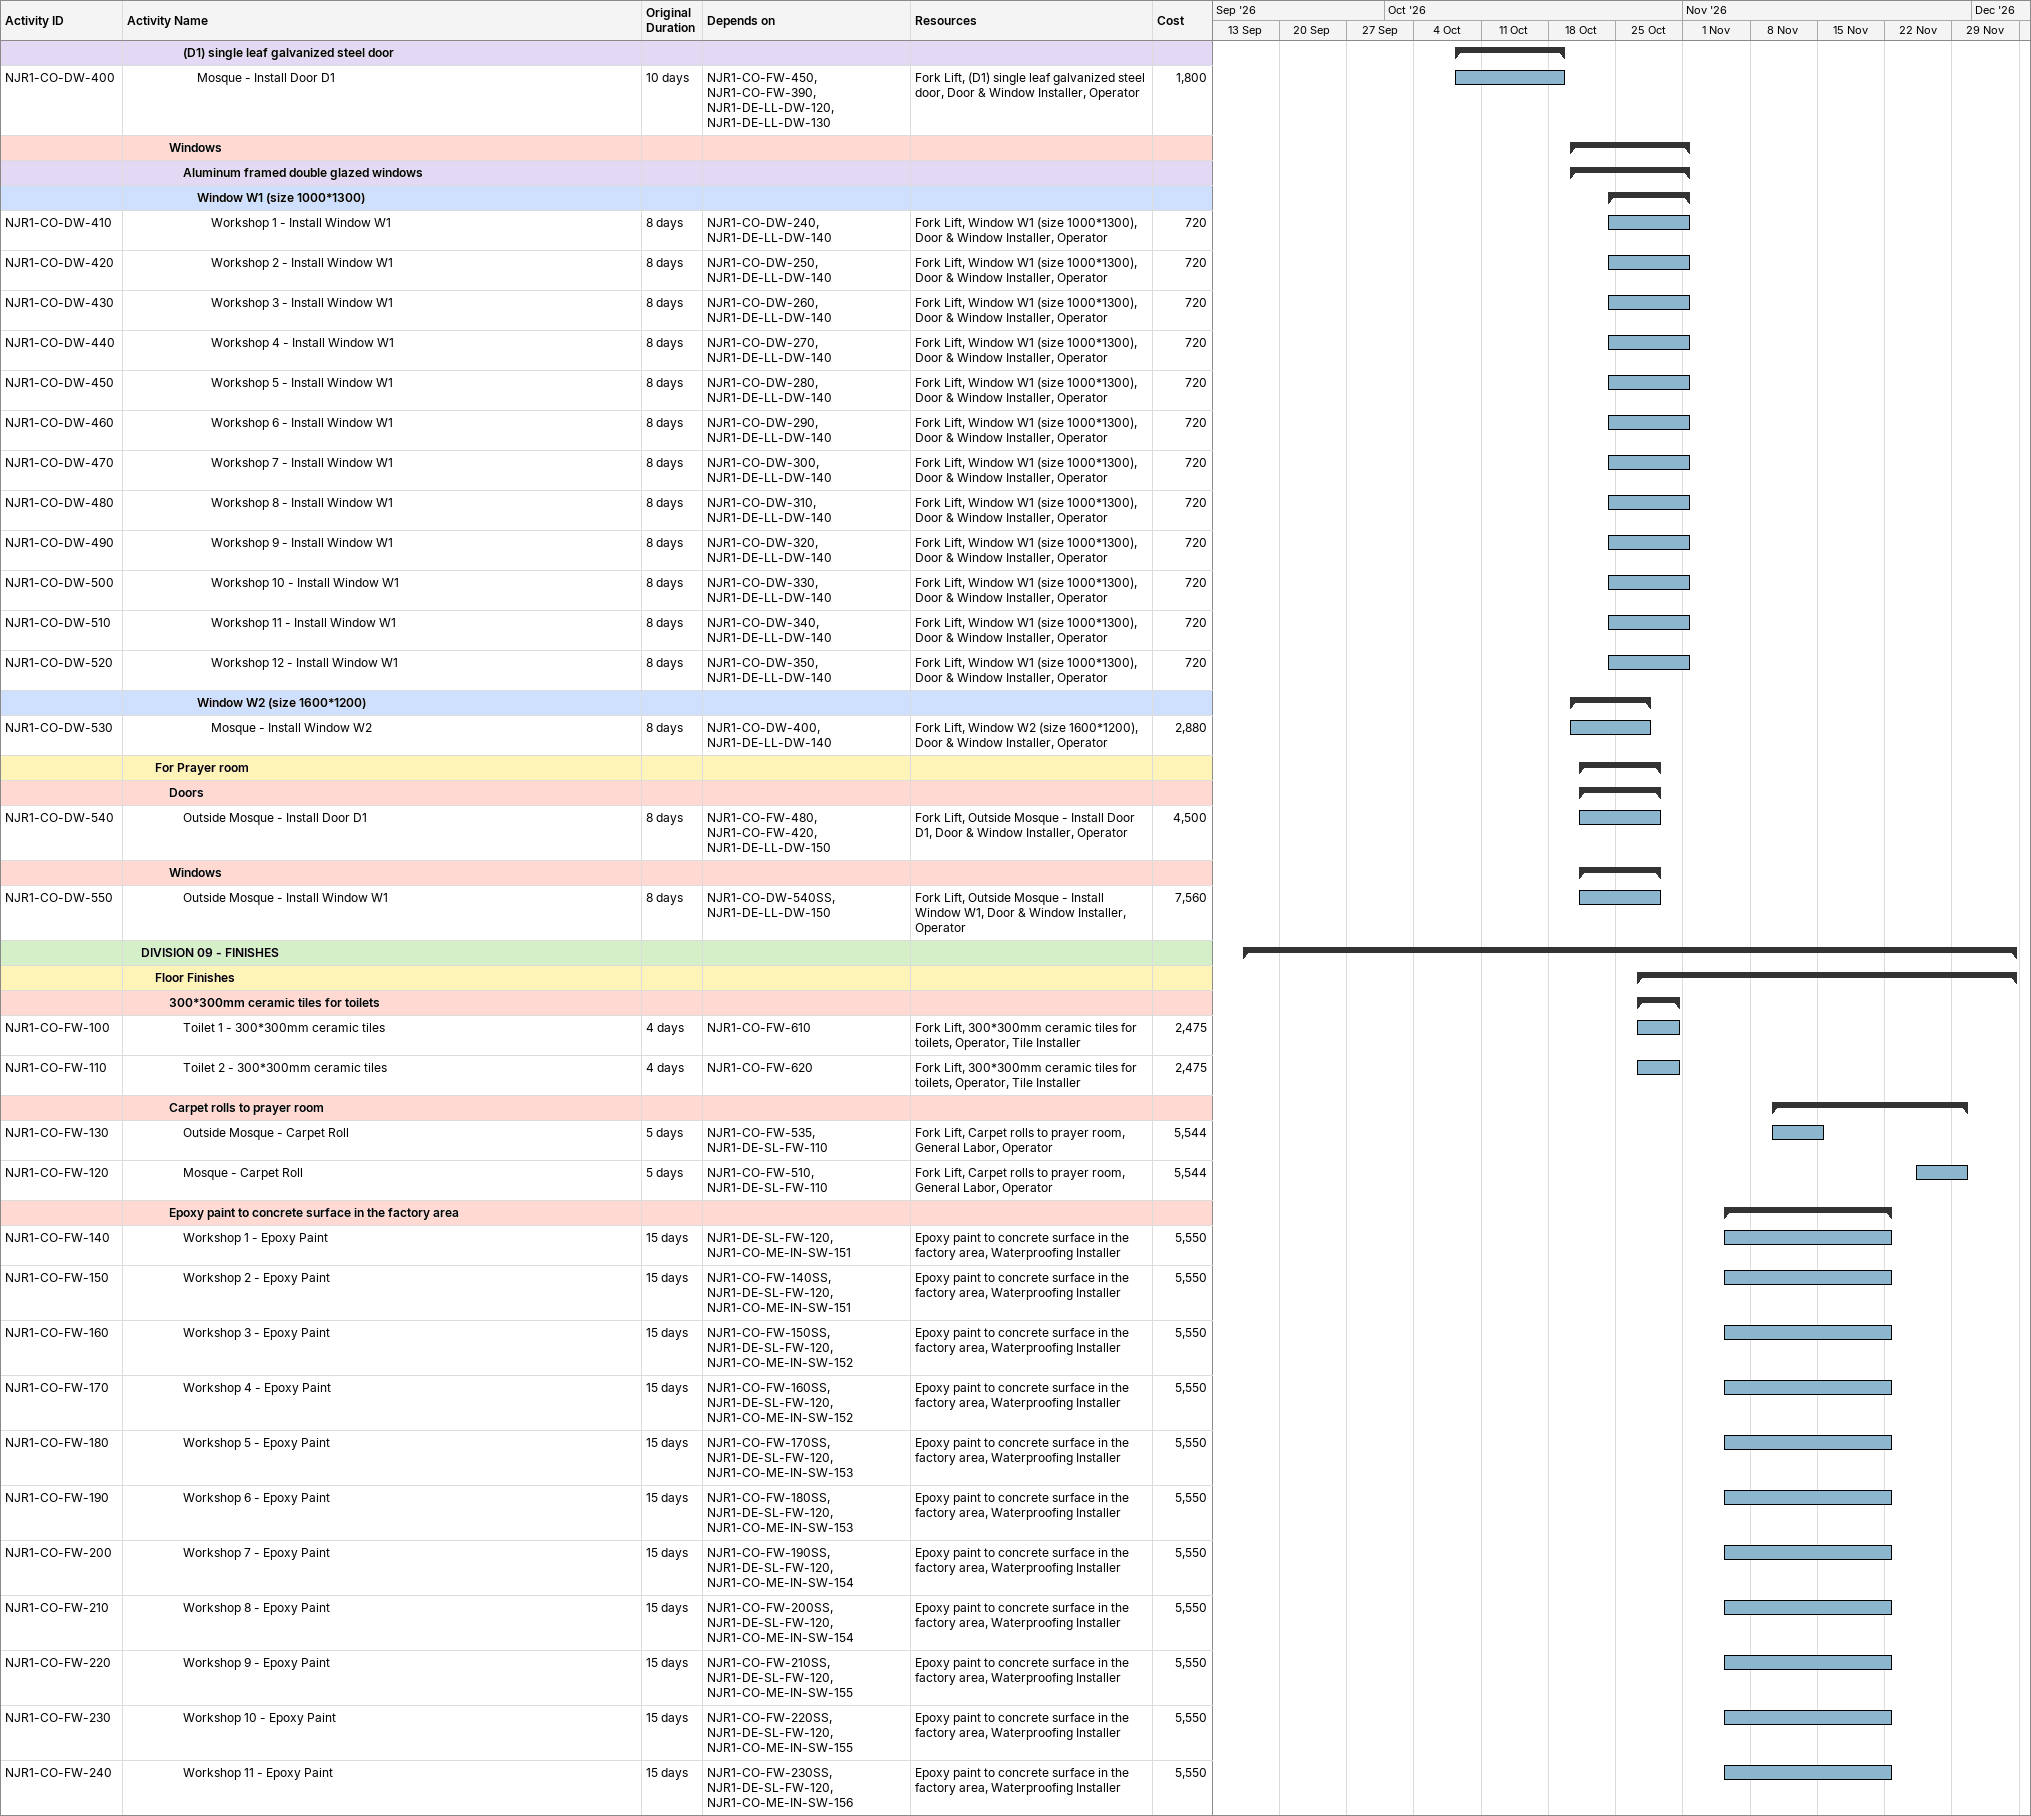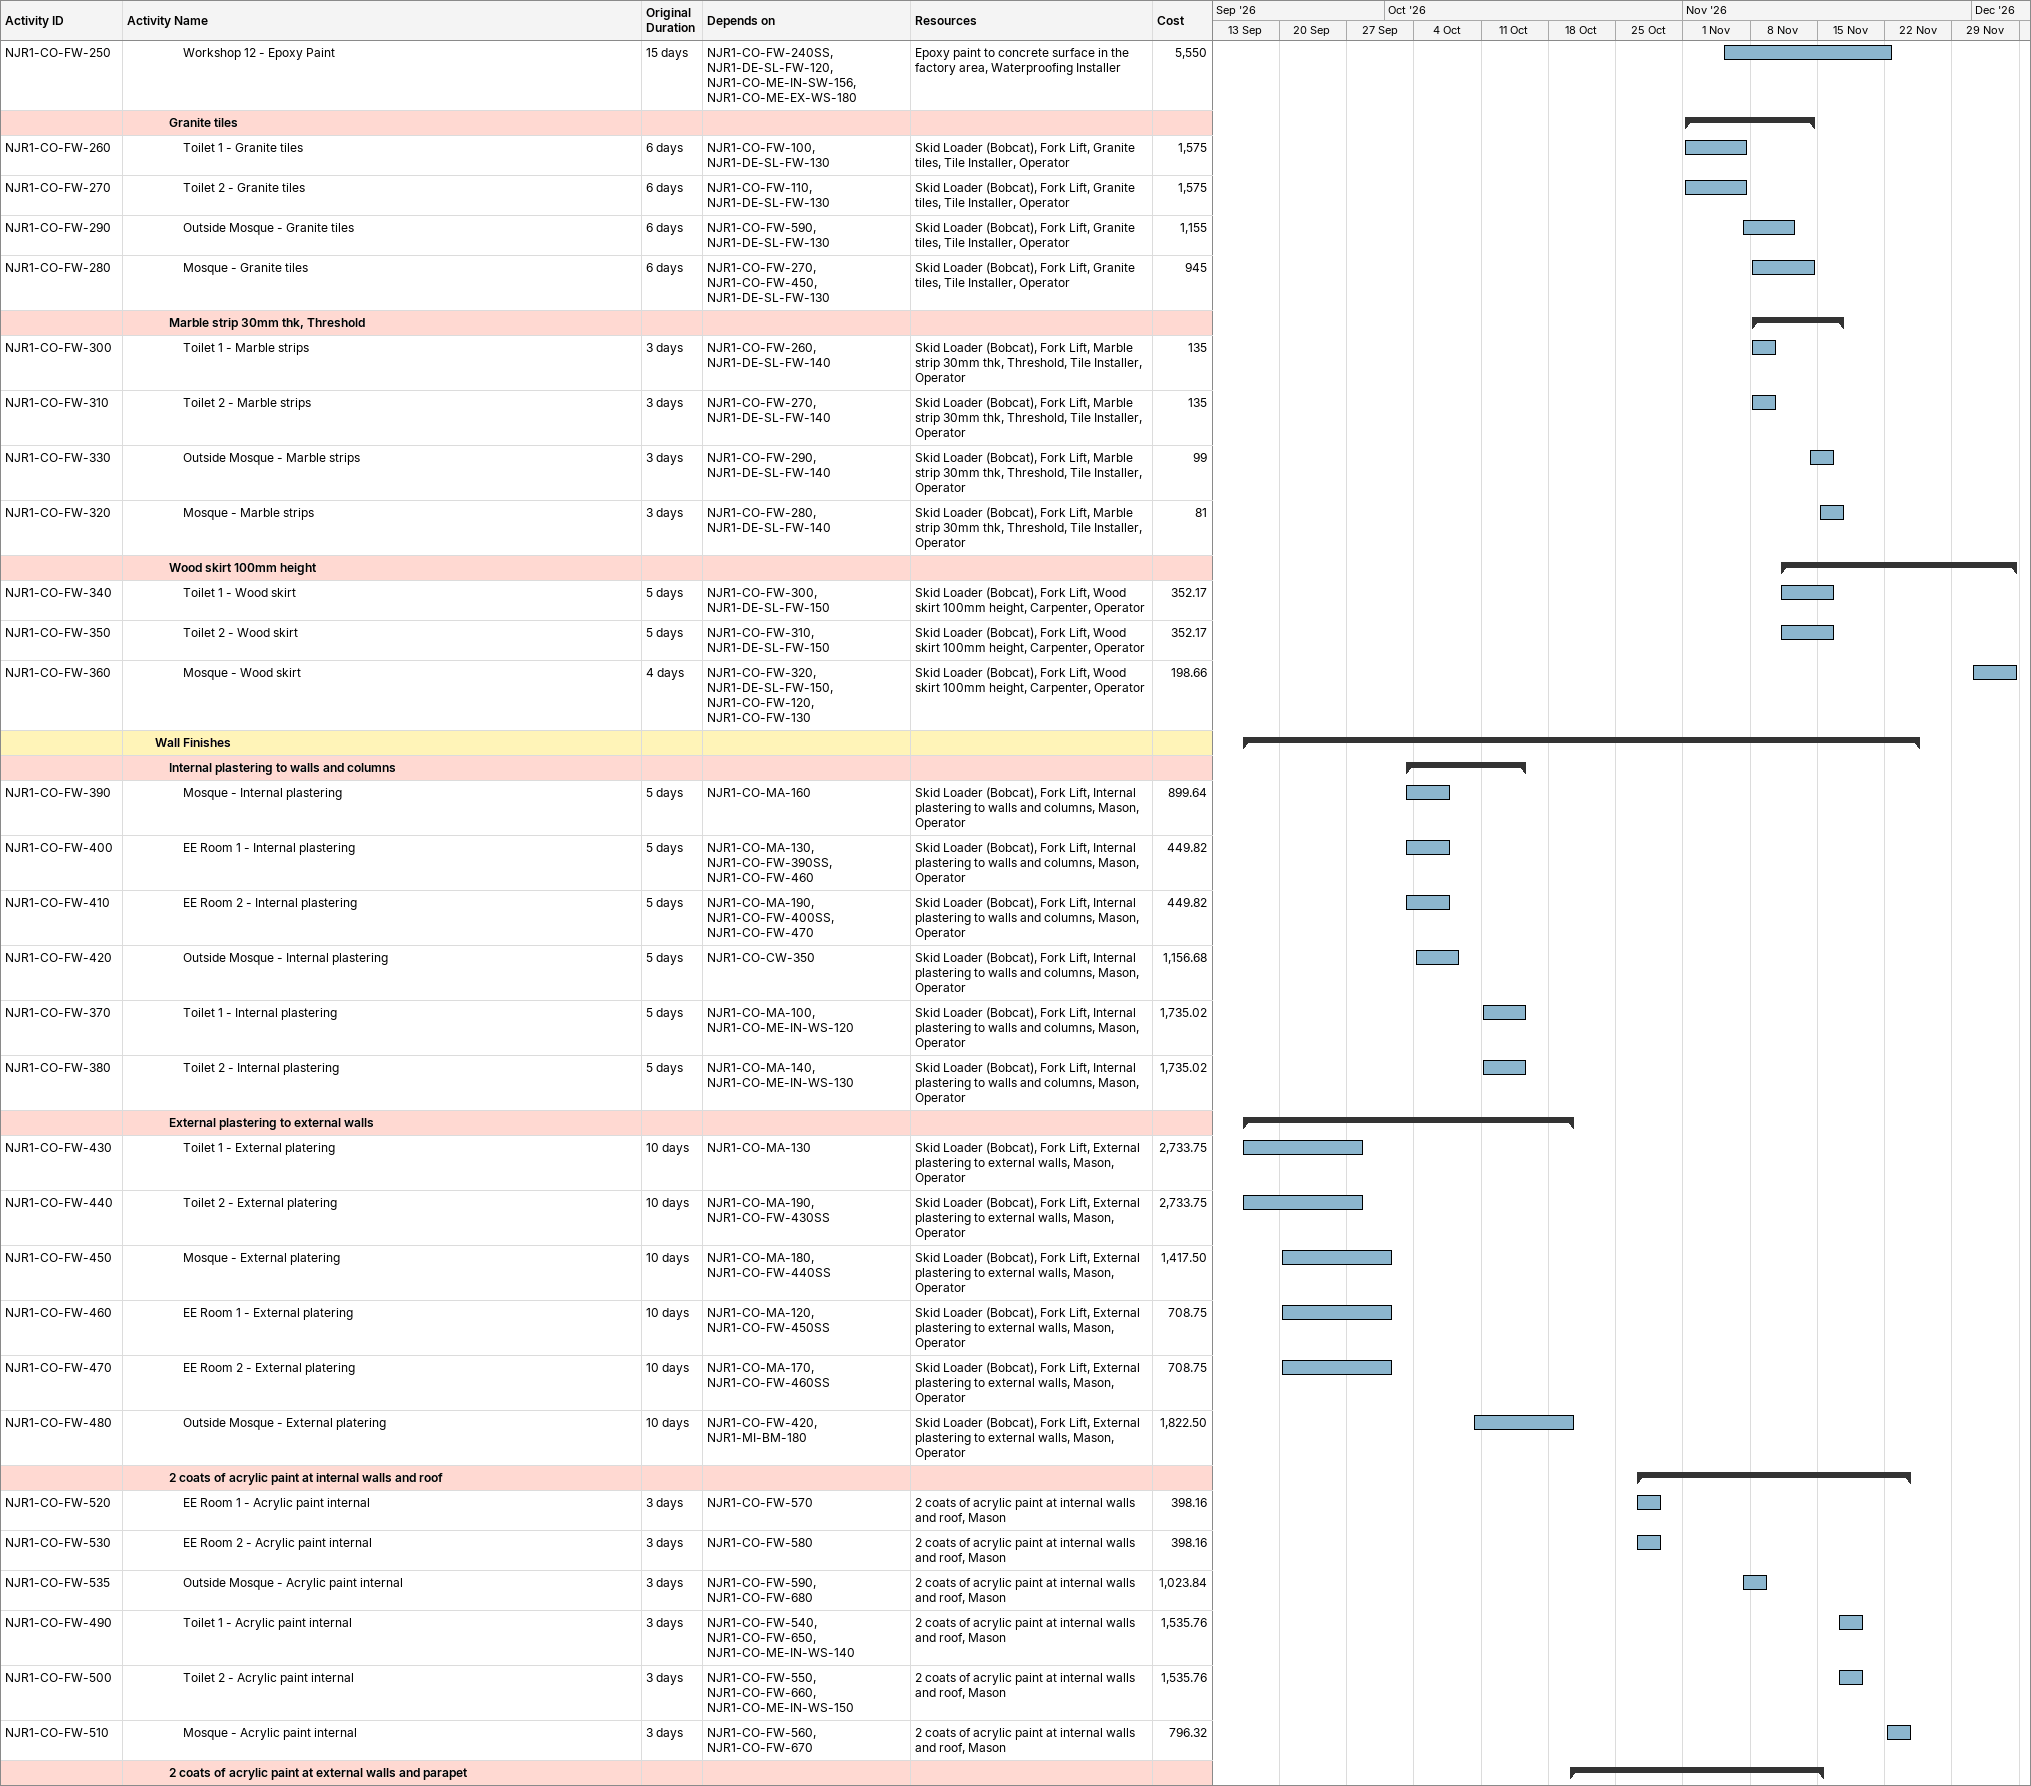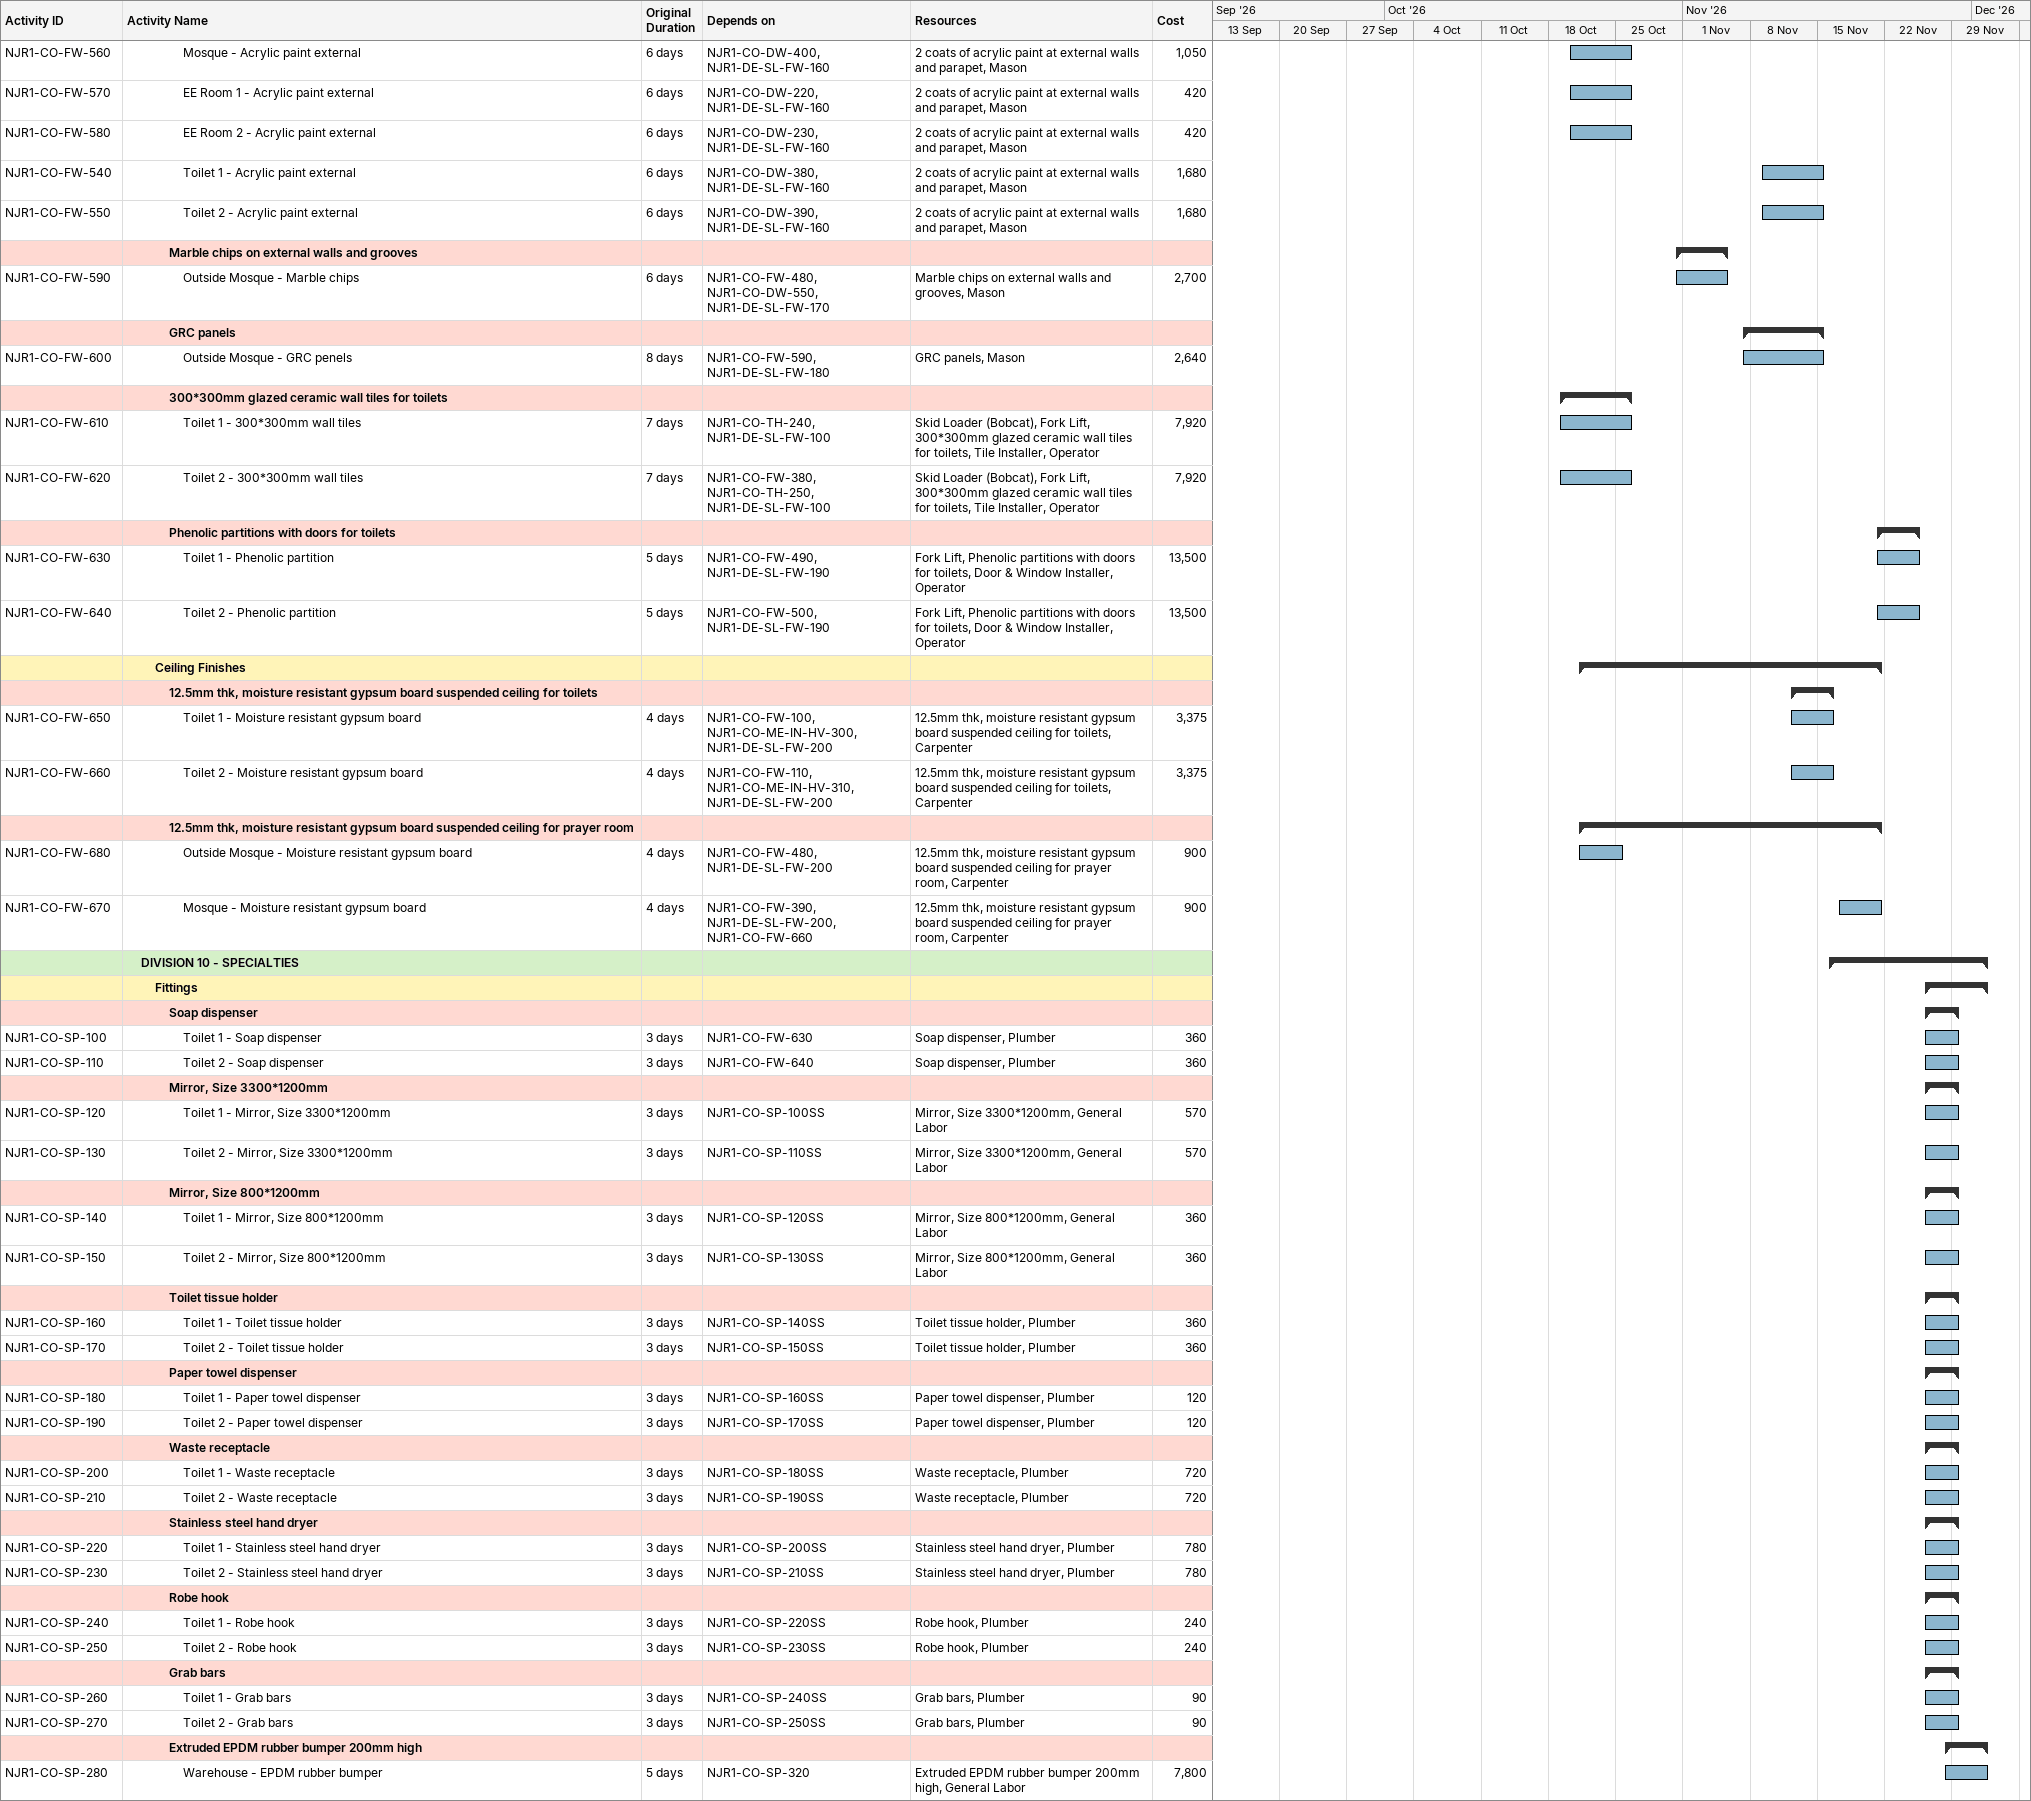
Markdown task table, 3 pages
| ID | Level | Task | Original duration | Start | Finish | Predecessors | Resources | Cost |
|---|---|---|---|---|---|---|---|---|
|  | 5 | **(D1) single leaf galvanized steel door** |  | 2026-10-08 | 2026-10-19 |  |  |  |
| NJR1-CO-DW-400 | 6 | Mosque - Install Door D1 | 10d | 2026-10-08 | 2026-10-19 | NJR1-CO-FW-450, NJR1-CO-FW-390, NJR1-DE-LL-DW-120, NJR1-DE-LL-DW-130 | Fork Lift, (D1) single leaf galvanized steel door, Door & Window Installer, Operator | 1800 |
|  | 4 | **Windows** |  | 2026-10-20 | 2026-11-01 |  |  |  |
|  | 5 | **Aluminum framed double glazed windows** |  | 2026-10-20 | 2026-11-01 |  |  |  |
|  | 6 | **Window W1 (size 1000*1300)** |  | 2026-10-24 | 2026-11-01 |  |  |  |
| NJR1-CO-DW-410 | 7 | Workshop 1 - Install Window W1 | 8d | 2026-10-24 | 2026-11-01 | NJR1-CO-DW-240, NJR1-DE-LL-DW-140 | Fork Lift, Window W1 (size 1000*1300), Door & Window Installer, Operator | 720 |
| NJR1-CO-DW-420 | 7 | Workshop 2 - Install Window W1 | 8d | 2026-10-24 | 2026-11-01 | NJR1-CO-DW-250, NJR1-DE-LL-DW-140 | Fork Lift, Window W1 (size 1000*1300), Door & Window Installer, Operator | 720 |
| NJR1-CO-DW-430 | 7 | Workshop 3 - Install Window W1 | 8d | 2026-10-24 | 2026-11-01 | NJR1-CO-DW-260, NJR1-DE-LL-DW-140 | Fork Lift, Window W1 (size 1000*1300), Door & Window Installer, Operator | 720 |
| NJR1-CO-DW-440 | 7 | Workshop 4 - Install Window W1 | 8d | 2026-10-24 | 2026-11-01 | NJR1-CO-DW-270, NJR1-DE-LL-DW-140 | Fork Lift, Window W1 (size 1000*1300), Door & Window Installer, Operator | 720 |
| NJR1-CO-DW-450 | 7 | Workshop 5 - Install Window W1 | 8d | 2026-10-24 | 2026-11-01 | NJR1-CO-DW-280, NJR1-DE-LL-DW-140 | Fork Lift, Window W1 (size 1000*1300), Door & Window Installer, Operator | 720 |
| NJR1-CO-DW-460 | 7 | Workshop 6 - Install Window W1 | 8d | 2026-10-24 | 2026-11-01 | NJR1-CO-DW-290, NJR1-DE-LL-DW-140 | Fork Lift, Window W1 (size 1000*1300), Door & Window Installer, Operator | 720 |
| NJR1-CO-DW-470 | 7 | Workshop 7 - Install Window W1 | 8d | 2026-10-24 | 2026-11-01 | NJR1-CO-DW-300, NJR1-DE-LL-DW-140 | Fork Lift, Window W1 (size 1000*1300), Door & Window Installer, Operator | 720 |
| NJR1-CO-DW-480 | 7 | Workshop 8 - Install Window W1 | 8d | 2026-10-24 | 2026-11-01 | NJR1-CO-DW-310, NJR1-DE-LL-DW-140 | Fork Lift, Window W1 (size 1000*1300), Door & Window Installer, Operator | 720 |
| NJR1-CO-DW-490 | 7 | Workshop 9 - Install Window W1 | 8d | 2026-10-24 | 2026-11-01 | NJR1-CO-DW-320, NJR1-DE-LL-DW-140 | Fork Lift, Window W1 (size 1000*1300), Door & Window Installer, Operator | 720 |
| NJR1-CO-DW-500 | 7 | Workshop 10 - Install Window W1 | 8d | 2026-10-24 | 2026-11-01 | NJR1-CO-DW-330, NJR1-DE-LL-DW-140 | Fork Lift, Window W1 (size 1000*1300), Door & Window Installer, Operator | 720 |
| NJR1-CO-DW-510 | 7 | Workshop 11 - Install Window W1 | 8d | 2026-10-24 | 2026-11-01 | NJR1-CO-DW-340, NJR1-DE-LL-DW-140 | Fork Lift, Window W1 (size 1000*1300), Door & Window Installer, Operator | 720 |
| NJR1-CO-DW-520 | 7 | Workshop 12 - Install Window W1 | 8d | 2026-10-24 | 2026-11-01 | NJR1-CO-DW-350, NJR1-DE-LL-DW-140 | Fork Lift, Window W1 (size 1000*1300), Door & Window Installer, Operator | 720 |
|  | 6 | **Window W2 (size 1600*1200)** |  | 2026-10-20 | 2026-10-28 |  |  |  |
| NJR1-CO-DW-530 | 7 | Mosque - Install Window W2 | 8d | 2026-10-20 | 2026-10-28 | NJR1-CO-DW-400, NJR1-DE-LL-DW-140 | Fork Lift, Window W2 (size 1600*1200), Door & Window Installer, Operator | 2880 |
|  | 3 | **For Prayer room** |  | 2026-10-21 | 2026-10-29 |  |  |  |
|  | 4 | **Doors** |  | 2026-10-21 | 2026-10-29 |  |  |  |
| NJR1-CO-DW-540 | 5 | Outside Mosque - Install Door D1 | 8d | 2026-10-21 | 2026-10-29 | NJR1-CO-FW-480, NJR1-CO-FW-420, NJR1-DE-LL-DW-150 | Fork Lift, Outside Mosque - Install Door D1, Door & Window Installer, Operator | 4500 |
|  | 4 | **Windows** |  | 2026-10-21 | 2026-10-29 |  |  |  |
| NJR1-CO-DW-550 | 5 | Outside Mosque - Install Window W1 | 8d | 2026-10-21 | 2026-10-29 | NJR1-CO-DW-540SS, NJR1-DE-LL-DW-150 | Fork Lift, Outside Mosque - Install Window W1, Door & Window Installer, Operator | 7560 |
|  | 2 | **DIVISION 09 - FINISHES** |  | 2026-09-16 | 2026-12-05 |  |  |  |
|  | 3 | **Floor Finishes** |  | 2026-10-27 | 2026-12-05 |  |  |  |
|  | 4 | **300*300mm ceramic tiles for toilets** |  | 2026-10-27 | 2026-10-31 |  |  |  |
| NJR1-CO-FW-100 | 5 | Toilet 1 - 300*300mm ceramic tiles | 4d | 2026-10-27 | 2026-10-31 | NJR1-CO-FW-610 | Fork Lift, 300*300mm ceramic tiles for toilets, Operator, Tile Installer | 2475 |
| NJR1-CO-FW-110 | 5 | Toilet 2 - 300*300mm ceramic tiles | 4d | 2026-10-27 | 2026-10-31 | NJR1-CO-FW-620 | Fork Lift, 300*300mm ceramic tiles for toilets, Operator, Tile Installer | 2475 |
|  | 4 | **Carpet rolls to prayer room** |  | 2026-11-10 | 2026-11-30 |  |  |  |
| NJR1-CO-FW-130 | 5 | Outside Mosque - Carpet Roll | 5d | 2026-11-10 | 2026-11-15 | NJR1-CO-FW-535, NJR1-DE-SL-FW-110 | Fork Lift, Carpet rolls to prayer room, General Labor, Operator | 5544 |
| NJR1-CO-FW-120 | 5 | Mosque - Carpet Roll | 5d | 2026-11-25 | 2026-11-30 | NJR1-CO-FW-510, NJR1-DE-SL-FW-110 | Fork Lift, Carpet rolls to prayer room, General Labor, Operator | 5544 |
|  | 4 | **Epoxy paint to concrete surface in the factory area** |  | 2026-11-05 | 2026-11-22 |  |  |  |
| NJR1-CO-FW-140 | 5 | Workshop 1 - Epoxy Paint | 15d | 2026-11-05 | 2026-11-22 | NJR1-DE-SL-FW-120, NJR1-CO-ME-IN-SW-151 | Epoxy paint to concrete surface in the factory area, Waterproofing Installer | 5550 |
| NJR1-CO-FW-150 | 5 | Workshop 2 - Epoxy Paint | 15d | 2026-11-05 | 2026-11-22 | NJR1-CO-FW-140SS, NJR1-DE-SL-FW-120, NJR1-CO-ME-IN-SW-151 | Epoxy paint to concrete surface in the factory area, Waterproofing Installer | 5550 |
| NJR1-CO-FW-160 | 5 | Workshop 3 - Epoxy Paint | 15d | 2026-11-05 | 2026-11-22 | NJR1-CO-FW-150SS, NJR1-DE-SL-FW-120, NJR1-CO-ME-IN-SW-152 | Epoxy paint to concrete surface in the factory area, Waterproofing Installer | 5550 |
| NJR1-CO-FW-170 | 5 | Workshop 4 - Epoxy Paint | 15d | 2026-11-05 | 2026-11-22 | NJR1-CO-FW-160SS, NJR1-DE-SL-FW-120, NJR1-CO-ME-IN-SW-152 | Epoxy paint to concrete surface in the factory area, Waterproofing Installer | 5550 |
| NJR1-CO-FW-180 | 5 | Workshop 5 - Epoxy Paint | 15d | 2026-11-05 | 2026-11-22 | NJR1-CO-FW-170SS, NJR1-DE-SL-FW-120, NJR1-CO-ME-IN-SW-153 | Epoxy paint to concrete surface in the factory area, Waterproofing Installer | 5550 |
| NJR1-CO-FW-190 | 5 | Workshop 6 - Epoxy Paint | 15d | 2026-11-05 | 2026-11-22 | NJR1-CO-FW-180SS, NJR1-DE-SL-FW-120, NJR1-CO-ME-IN-SW-153 | Epoxy paint to concrete surface in the factory area, Waterproofing Installer | 5550 |
| NJR1-CO-FW-200 | 5 | Workshop 7 - Epoxy Paint | 15d | 2026-11-05 | 2026-11-22 | NJR1-CO-FW-190SS, NJR1-DE-SL-FW-120, NJR1-CO-ME-IN-SW-154 | Epoxy paint to concrete surface in the factory area, Waterproofing Installer | 5550 |
| NJR1-CO-FW-210 | 5 | Workshop 8 - Epoxy Paint | 15d | 2026-11-05 | 2026-11-22 | NJR1-CO-FW-200SS, NJR1-DE-SL-FW-120, NJR1-CO-ME-IN-SW-154 | Epoxy paint to concrete surface in the factory area, Waterproofing Installer | 5550 |
| NJR1-CO-FW-220 | 5 | Workshop 9 - Epoxy Paint | 15d | 2026-11-05 | 2026-11-22 | NJR1-CO-FW-210SS, NJR1-DE-SL-FW-120, NJR1-CO-ME-IN-SW-155 | Epoxy paint to concrete surface in the factory area, Waterproofing Installer | 5550 |
| NJR1-CO-FW-230 | 5 | Workshop 10 - Epoxy Paint | 15d | 2026-11-05 | 2026-11-22 | NJR1-CO-FW-220SS, NJR1-DE-SL-FW-120, NJR1-CO-ME-IN-SW-155 | Epoxy paint to concrete surface in the factory area, Waterproofing Installer | 5550 |
| NJR1-CO-FW-240 | 5 | Workshop 11 - Epoxy Paint | 15d | 2026-11-05 | 2026-11-22 | NJR1-CO-FW-230SS, NJR1-DE-SL-FW-120, NJR1-CO-ME-IN-SW-156 | Epoxy paint to concrete surface in the factory area, Waterproofing Installer | 5550 |
| NJR1-CO-FW-250 | 5 | Workshop 12 - Epoxy Paint | 15d | 2026-11-05 | 2026-11-22 | NJR1-CO-FW-240SS, NJR1-DE-SL-FW-120, NJR1-CO-ME-IN-SW-156, NJR1-CO-ME-EX-WS-180 | Epoxy paint to concrete surface in the factory area, Waterproofing Installer | 5550 |
|  | 4 | **Granite tiles** |  | 2026-11-01 | 2026-11-14 |  |  |  |
| NJR1-CO-FW-260 | 5 | Toilet 1 - Granite tiles | 6d | 2026-11-01 | 2026-11-07 | NJR1-CO-FW-100, NJR1-DE-SL-FW-130 | Skid Loader (Bobcat), Fork Lift, Granite tiles, Tile Installer, Operator | 1575 |
| NJR1-CO-FW-270 | 5 | Toilet 2 - Granite tiles | 6d | 2026-11-01 | 2026-11-07 | NJR1-CO-FW-110, NJR1-DE-SL-FW-130 | Skid Loader (Bobcat), Fork Lift, Granite tiles, Tile Installer, Operator | 1575 |
| NJR1-CO-FW-290 | 5 | Outside Mosque - Granite tiles | 6d | 2026-11-07 | 2026-11-12 | NJR1-CO-FW-590, NJR1-DE-SL-FW-130 | Skid Loader (Bobcat), Fork Lift, Granite tiles, Tile Installer, Operator | 1155 |
| NJR1-CO-FW-280 | 5 | Mosque - Granite tiles | 6d | 2026-11-08 | 2026-11-14 | NJR1-CO-FW-270, NJR1-CO-FW-450, NJR1-DE-SL-FW-130 | Skid Loader (Bobcat), Fork Lift, Granite tiles, Tile Installer, Operator | 945 |
|  | 4 | **Marble strip 30mm thk, Threshold** |  | 2026-11-08 | 2026-11-17 |  |  |  |
| NJR1-CO-FW-300 | 5 | Toilet 1 - Marble strips | 3d | 2026-11-08 | 2026-11-10 | NJR1-CO-FW-260, NJR1-DE-SL-FW-140 | Skid Loader (Bobcat), Fork Lift, Marble strip 30mm thk, Threshold, Tile Installer, Operator | 135 |
| NJR1-CO-FW-310 | 5 | Toilet 2 - Marble strips | 3d | 2026-11-08 | 2026-11-10 | NJR1-CO-FW-270, NJR1-DE-SL-FW-140 | Skid Loader (Bobcat), Fork Lift, Marble strip 30mm thk, Threshold, Tile Installer, Operator | 135 |
| NJR1-CO-FW-330 | 5 | Outside Mosque - Marble strips | 3d | 2026-11-14 | 2026-11-16 | NJR1-CO-FW-290, NJR1-DE-SL-FW-140 | Skid Loader (Bobcat), Fork Lift, Marble strip 30mm thk, Threshold, Tile Installer, Operator | 99 |
| NJR1-CO-FW-320 | 5 | Mosque - Marble strips | 3d | 2026-11-15 | 2026-11-17 | NJR1-CO-FW-280, NJR1-DE-SL-FW-140 | Skid Loader (Bobcat), Fork Lift, Marble strip 30mm thk, Threshold, Tile Installer, Operator | 81 |
|  | 4 | **Wood skirt 100mm height** |  | 2026-11-11 | 2026-12-05 |  |  |  |
| NJR1-CO-FW-340 | 5 | Toilet 1 - Wood skirt | 5d | 2026-11-11 | 2026-11-16 | NJR1-CO-FW-300, NJR1-DE-SL-FW-150 | Skid Loader (Bobcat), Fork Lift, Wood skirt 100mm height, Carpenter, Operator | 352.17 |
| NJR1-CO-FW-350 | 5 | Toilet 2 - Wood skirt | 5d | 2026-11-11 | 2026-11-16 | NJR1-CO-FW-310, NJR1-DE-SL-FW-150 | Skid Loader (Bobcat), Fork Lift, Wood skirt 100mm height, Carpenter, Operator | 352.17 |
| NJR1-CO-FW-360 | 5 | Mosque - Wood skirt | 4d | 2026-12-01 | 2026-12-05 | NJR1-CO-FW-320, NJR1-DE-SL-FW-150, NJR1-CO-FW-120, NJR1-CO-FW-130 | Skid Loader (Bobcat), Fork Lift, Wood skirt 100mm height, Carpenter, Operator | 198.66 |
|  | 3 | **Wall Finishes** |  | 2026-09-16 | 2026-11-25 |  |  |  |
|  | 4 | **Internal plastering to walls and columns** |  | 2026-10-03 | 2026-10-15 |  |  |  |
| NJR1-CO-FW-390 | 5 | Mosque - Internal plastering | 5d | 2026-10-03 | 2026-10-07 | NJR1-CO-MA-160 | Skid Loader (Bobcat), Fork Lift, Internal plastering to walls and columns, Mason, Operator | 899.64 |
| NJR1-CO-FW-400 | 5 | EE Room 1 - Internal plastering | 5d | 2026-10-03 | 2026-10-07 | NJR1-CO-MA-130, NJR1-CO-FW-390SS, NJR1-CO-FW-460 | Skid Loader (Bobcat), Fork Lift, Internal plastering to walls and columns, Mason, Operator | 449.82 |
| NJR1-CO-FW-410 | 5 | EE Room 2 - Internal plastering | 5d | 2026-10-03 | 2026-10-07 | NJR1-CO-MA-190, NJR1-CO-FW-400SS, NJR1-CO-FW-470 | Skid Loader (Bobcat), Fork Lift, Internal plastering to walls and columns, Mason, Operator | 449.82 |
| NJR1-CO-FW-420 | 5 | Outside Mosque - Internal plastering | 5d | 2026-10-04 | 2026-10-08 | NJR1-CO-CW-350 | Skid Loader (Bobcat), Fork Lift, Internal plastering to walls and columns, Mason, Operator | 1156.68 |
| NJR1-CO-FW-370 | 5 | Toilet 1 - Internal plastering | 5d | 2026-10-11 | 2026-10-15 | NJR1-CO-MA-100, NJR1-CO-ME-IN-WS-120 | Skid Loader (Bobcat), Fork Lift, Internal plastering to walls and columns, Mason, Operator | 1735.02 |
| NJR1-CO-FW-380 | 5 | Toilet 2 - Internal plastering | 5d | 2026-10-11 | 2026-10-15 | NJR1-CO-MA-140, NJR1-CO-ME-IN-WS-130 | Skid Loader (Bobcat), Fork Lift, Internal plastering to walls and columns, Mason, Operator | 1735.02 |
|  | 4 | **External plastering to external walls** |  | 2026-09-16 | 2026-10-20 |  |  |  |
| NJR1-CO-FW-430 | 5 | Toilet 1 - External platering | 10d | 2026-09-16 | 2026-09-28 | NJR1-CO-MA-130 | Skid Loader (Bobcat), Fork Lift, External plastering to external walls, Mason, Operator | 2733.75 |
| NJR1-CO-FW-440 | 5 | Toilet 2 - External platering | 10d | 2026-09-16 | 2026-09-28 | NJR1-CO-MA-190, NJR1-CO-FW-430SS | Skid Loader (Bobcat), Fork Lift, External plastering to external walls, Mason, Operator | 2733.75 |
| NJR1-CO-FW-450 | 5 | Mosque - External platering | 10d | 2026-09-20 | 2026-10-01 | NJR1-CO-MA-180, NJR1-CO-FW-440SS | Skid Loader (Bobcat), Fork Lift, External plastering to external walls, Mason, Operator | 1417.50 |
| NJR1-CO-FW-460 | 5 | EE Room 1 - External platering | 10d | 2026-09-20 | 2026-10-01 | NJR1-CO-MA-120, NJR1-CO-FW-450SS | Skid Loader (Bobcat), Fork Lift, External plastering to external walls, Mason, Operator | 708.75 |
| NJR1-CO-FW-470 | 5 | EE Room 2 - External platering | 10d | 2026-09-20 | 2026-10-01 | NJR1-CO-MA-170, NJR1-CO-FW-460SS | Skid Loader (Bobcat), Fork Lift, External plastering to external walls, Mason, Operator | 708.75 |
| NJR1-CO-FW-480 | 5 | Outside Mosque - External platering | 10d | 2026-10-10 | 2026-10-20 | NJR1-CO-FW-420, NJR1-MI-BM-180 | Skid Loader (Bobcat), Fork Lift, External plastering to external walls, Mason, Operator | 1822.50 |
|  | 4 | **2 coats of acrylic paint at internal walls and roof** |  | 2026-10-27 | 2026-11-24 |  |  |  |
| NJR1-CO-FW-520 | 5 | EE Room 1 - Acrylic paint internal | 3d | 2026-10-27 | 2026-10-29 | NJR1-CO-FW-570 | 2 coats of acrylic paint at internal walls and roof, Mason | 398.16 |
| NJR1-CO-FW-530 | 5 | EE Room 2 - Acrylic paint internal | 3d | 2026-10-27 | 2026-10-29 | NJR1-CO-FW-580 | 2 coats of acrylic paint at internal walls and roof, Mason | 398.16 |
| NJR1-CO-FW-535 | 5 | Outside Mosque - Acrylic paint internal | 3d | 2026-11-07 | 2026-11-09 | NJR1-CO-FW-590, NJR1-CO-FW-680 | 2 coats of acrylic paint at internal walls and roof, Mason | 1023.84 |
| NJR1-CO-FW-490 | 5 | Toilet 1 - Acrylic paint internal | 3d | 2026-11-17 | 2026-11-19 | NJR1-CO-FW-540, NJR1-CO-FW-650, NJR1-CO-ME-IN-WS-140 | 2 coats of acrylic paint at internal walls and roof, Mason | 1535.76 |
| NJR1-CO-FW-500 | 5 | Toilet 2 - Acrylic paint internal | 3d | 2026-11-17 | 2026-11-19 | NJR1-CO-FW-550, NJR1-CO-FW-660, NJR1-CO-ME-IN-WS-150 | 2 coats of acrylic paint at internal walls and roof, Mason | 1535.76 |
| NJR1-CO-FW-510 | 5 | Mosque - Acrylic paint internal | 3d | 2026-11-22 | 2026-11-24 | NJR1-CO-FW-560, NJR1-CO-FW-670 | 2 coats of acrylic paint at internal walls and roof, Mason | 796.32 |
|  | 4 | **2 coats of acrylic paint at external walls and parapet** |  | 2026-10-20 | 2026-11-15 |  |  |  |
| NJR1-CO-FW-560 | 5 | Mosque - Acrylic paint external | 6d | 2026-10-20 | 2026-10-26 | NJR1-CO-DW-400, NJR1-DE-SL-FW-160 | 2 coats of acrylic paint at external walls and parapet, Mason | 1050 |
| NJR1-CO-FW-570 | 5 | EE Room 1 - Acrylic paint external | 6d | 2026-10-20 | 2026-10-26 | NJR1-CO-DW-220, NJR1-DE-SL-FW-160 | 2 coats of acrylic paint at external walls and parapet, Mason | 420 |
| NJR1-CO-FW-580 | 5 | EE Room 2 - Acrylic paint external | 6d | 2026-10-20 | 2026-10-26 | NJR1-CO-DW-230, NJR1-DE-SL-FW-160 | 2 coats of acrylic paint at external walls and parapet, Mason | 420 |
| NJR1-CO-FW-540 | 5 | Toilet 1 - Acrylic paint external | 6d | 2026-11-09 | 2026-11-15 | NJR1-CO-DW-380, NJR1-DE-SL-FW-160 | 2 coats of acrylic paint at external walls and parapet, Mason | 1680 |
| NJR1-CO-FW-550 | 5 | Toilet 2 - Acrylic paint external | 6d | 2026-11-09 | 2026-11-15 | NJR1-CO-DW-390, NJR1-DE-SL-FW-160 | 2 coats of acrylic paint at external walls and parapet, Mason | 1680 |
|  | 4 | **Marble chips on external walls and grooves** |  | 2026-10-31 | 2026-11-05 |  |  |  |
| NJR1-CO-FW-590 | 5 | Outside Mosque - Marble chips | 6d | 2026-10-31 | 2026-11-05 | NJR1-CO-FW-480, NJR1-CO-DW-550, NJR1-DE-SL-FW-170 | Marble chips on external walls and grooves, Mason | 2700 |
|  | 4 | **GRC panels** |  | 2026-11-07 | 2026-11-15 |  |  |  |
| NJR1-CO-FW-600 | 5 | Outside Mosque - GRC penels | 8d | 2026-11-07 | 2026-11-15 | NJR1-CO-FW-590, NJR1-DE-SL-FW-180 | GRC panels, Mason | 2640 |
|  | 4 | **300*300mm glazed ceramic wall tiles for toilets** |  | 2026-10-19 | 2026-10-26 |  |  |  |
| NJR1-CO-FW-610 | 5 | Toilet 1 - 300*300mm wall tiles | 7d | 2026-10-19 | 2026-10-26 | NJR1-CO-TH-240, NJR1-DE-SL-FW-100 | Skid Loader (Bobcat), Fork Lift, 300*300mm glazed ceramic wall tiles for toilets, Tile Installer, Operator | 7920 |
| NJR1-CO-FW-620 | 5 | Toilet 2 - 300*300mm wall tiles | 7d | 2026-10-19 | 2026-10-26 | NJR1-CO-FW-380, NJR1-CO-TH-250, NJR1-DE-SL-FW-100 | Skid Loader (Bobcat), Fork Lift, 300*300mm glazed ceramic wall tiles for toilets, Tile Installer, Operator | 7920 |
|  | 4 | **Phenolic partitions with doors for toilets** |  | 2026-11-21 | 2026-11-25 |  |  |  |
| NJR1-CO-FW-630 | 5 | Toilet 1 - Phenolic partition | 5d | 2026-11-21 | 2026-11-25 | NJR1-CO-FW-490, NJR1-DE-SL-FW-190 | Fork Lift, Phenolic partitions with doors for toilets, Door & Window Installer, Operator | 13500 |
| NJR1-CO-FW-640 | 5 | Toilet 2 - Phenolic partition | 5d | 2026-11-21 | 2026-11-25 | NJR1-CO-FW-500, NJR1-DE-SL-FW-190 | Fork Lift, Phenolic partitions with doors for toilets, Door & Window Installer, Operator | 13500 |
|  | 3 | **Ceiling Finishes** |  | 2026-10-21 | 2026-11-21 |  |  |  |
|  | 4 | **12.5mm thk, moisture resistant gypsum board suspended ceiling for toilets** |  | 2026-11-12 | 2026-11-16 |  |  |  |
| NJR1-CO-FW-650 | 5 | Toilet 1 - Moisture resistant gypsum board | 4d | 2026-11-12 | 2026-11-16 | NJR1-CO-FW-100, NJR1-CO-ME-IN-HV-300, NJR1-DE-SL-FW-200 | 12.5mm thk, moisture resistant gypsum board suspended ceiling for toilets, Carpenter | 3375 |
| NJR1-CO-FW-660 | 5 | Toilet 2 - Moisture resistant gypsum board | 4d | 2026-11-12 | 2026-11-16 | NJR1-CO-FW-110, NJR1-CO-ME-IN-HV-310, NJR1-DE-SL-FW-200 | 12.5mm thk, moisture resistant gypsum board suspended ceiling for toilets, Carpenter | 3375 |
|  | 4 | **12.5mm thk, moisture resistant gypsum board suspended ceiling for prayer room** |  | 2026-10-21 | 2026-11-21 |  |  |  |
| NJR1-CO-FW-680 | 5 | Outside Mosque - Moisture resistant gypsum board | 4d | 2026-10-21 | 2026-10-25 | NJR1-CO-FW-480, NJR1-DE-SL-FW-200 | 12.5mm thk, moisture resistant gypsum board suspended ceiling for prayer room, Carpenter | 900 |
| NJR1-CO-FW-670 | 5 | Mosque - Moisture resistant gypsum board | 4d | 2026-11-17 | 2026-11-21 | NJR1-CO-FW-390, NJR1-DE-SL-FW-200, NJR1-CO-FW-660 | 12.5mm thk, moisture resistant gypsum board suspended ceiling for prayer room, Carpenter | 900 |
|  | 2 | **DIVISION 10 - SPECIALTIES** |  | 2026-11-16 | 2026-12-02 |  |  |  |
|  | 3 | **Fittings** |  | 2026-11-26 | 2026-12-02 |  |  |  |
|  | 4 | **Soap dispenser** |  | 2026-11-26 | 2026-11-29 |  |  |  |
| NJR1-CO-SP-100 | 5 | Toilet 1 - Soap dispenser | 3d | 2026-11-26 | 2026-11-29 | NJR1-CO-FW-630 | Soap dispenser, Plumber | 360 |
| NJR1-CO-SP-110 | 5 | Toilet 2 - Soap dispenser | 3d | 2026-11-26 | 2026-11-29 | NJR1-CO-FW-640 | Soap dispenser, Plumber | 360 |
|  | 4 | **Mirror, Size 3300*1200mm** |  | 2026-11-26 | 2026-11-29 |  |  |  |
| NJR1-CO-SP-120 | 5 | Toilet 1 - Mirror, Size 3300*1200mm | 3d | 2026-11-26 | 2026-11-29 | NJR1-CO-SP-100SS | Mirror, Size 3300*1200mm, General Labor | 570 |
| NJR1-CO-SP-130 | 5 | Toilet 2 - Mirror, Size 3300*1200mm | 3d | 2026-11-26 | 2026-11-29 | NJR1-CO-SP-110SS | Mirror, Size 3300*1200mm, General Labor | 570 |
|  | 4 | **Mirror, Size 800*1200mm** |  | 2026-11-26 | 2026-11-29 |  |  |  |
| NJR1-CO-SP-140 | 5 | Toilet 1 - Mirror, Size 800*1200mm | 3d | 2026-11-26 | 2026-11-29 | NJR1-CO-SP-120SS | Mirror, Size 800*1200mm, General Labor | 360 |
| NJR1-CO-SP-150 | 5 | Toilet 2 - Mirror, Size 800*1200mm | 3d | 2026-11-26 | 2026-11-29 | NJR1-CO-SP-130SS | Mirror, Size 800*1200mm, General Labor | 360 |
|  | 4 | **Toilet tissue holder** |  | 2026-11-26 | 2026-11-29 |  |  |  |
| NJR1-CO-SP-160 | 5 | Toilet 1 - Toilet tissue holder | 3d | 2026-11-26 | 2026-11-29 | NJR1-CO-SP-140SS | Toilet tissue holder, Plumber | 360 |
| NJR1-CO-SP-170 | 5 | Toilet 2 - Toilet tissue holder | 3d | 2026-11-26 | 2026-11-29 | NJR1-CO-SP-150SS | Toilet tissue holder, Plumber | 360 |
|  | 4 | **Paper towel dispenser** |  | 2026-11-26 | 2026-11-29 |  |  |  |
| NJR1-CO-SP-180 | 5 | Toilet 1 - Paper towel dispenser | 3d | 2026-11-26 | 2026-11-29 | NJR1-CO-SP-160SS | Paper towel dispenser, Plumber | 120 |
| NJR1-CO-SP-190 | 5 | Toilet 2 - Paper towel dispenser | 3d | 2026-11-26 | 2026-11-29 | NJR1-CO-SP-170SS | Paper towel dispenser, Plumber | 120 |
|  | 4 | **Waste receptacle** |  | 2026-11-26 | 2026-11-29 |  |  |  |
| NJR1-CO-SP-200 | 5 | Toilet 1 - Waste receptacle | 3d | 2026-11-26 | 2026-11-29 | NJR1-CO-SP-180SS | Waste receptacle, Plumber | 720 |
| NJR1-CO-SP-210 | 5 | Toilet 2 - Waste receptacle | 3d | 2026-11-26 | 2026-11-29 | NJR1-CO-SP-190SS | Waste receptacle, Plumber | 720 |
|  | 4 | **Stainless steel hand dryer** |  | 2026-11-26 | 2026-11-29 |  |  |  |
| NJR1-CO-SP-220 | 5 | Toilet 1 - Stainless steel hand dryer | 3d | 2026-11-26 | 2026-11-29 | NJR1-CO-SP-200SS | Stainless steel hand dryer, Plumber | 780 |
| NJR1-CO-SP-230 | 5 | Toilet 2 - Stainless steel hand dryer | 3d | 2026-11-26 | 2026-11-29 | NJR1-CO-SP-210SS | Stainless steel hand dryer, Plumber | 780 |
|  | 4 | **Robe hook** |  | 2026-11-26 | 2026-11-29 |  |  |  |
| NJR1-CO-SP-240 | 5 | Toilet 1 - Robe hook | 3d | 2026-11-26 | 2026-11-29 | NJR1-CO-SP-220SS | Robe hook, Plumber | 240 |
| NJR1-CO-SP-250 | 5 | Toilet 2 - Robe hook | 3d | 2026-11-26 | 2026-11-29 | NJR1-CO-SP-230SS | Robe hook, Plumber | 240 |
|  | 4 | **Grab bars** |  | 2026-11-26 | 2026-11-29 |  |  |  |
| NJR1-CO-SP-260 | 5 | Toilet 1 - Grab bars | 3d | 2026-11-26 | 2026-11-29 | NJR1-CO-SP-240SS | Grab bars, Plumber | 90 |
| NJR1-CO-SP-270 | 5 | Toilet 2 - Grab bars | 3d | 2026-11-26 | 2026-11-29 | NJR1-CO-SP-250SS | Grab bars, Plumber | 90 |
|  | 4 | **Extruded EPDM rubber bumper 200mm high** |  | 2026-11-28 | 2026-12-02 |  |  |  |
| NJR1-CO-SP-280 | 5 | Warehouse - EPDM rubber bumper | 5d | 2026-11-28 | 2026-12-02 | NJR1-CO-SP-320 | Extruded EPDM rubber bumper 200mm high, General Labor | 7800 |
